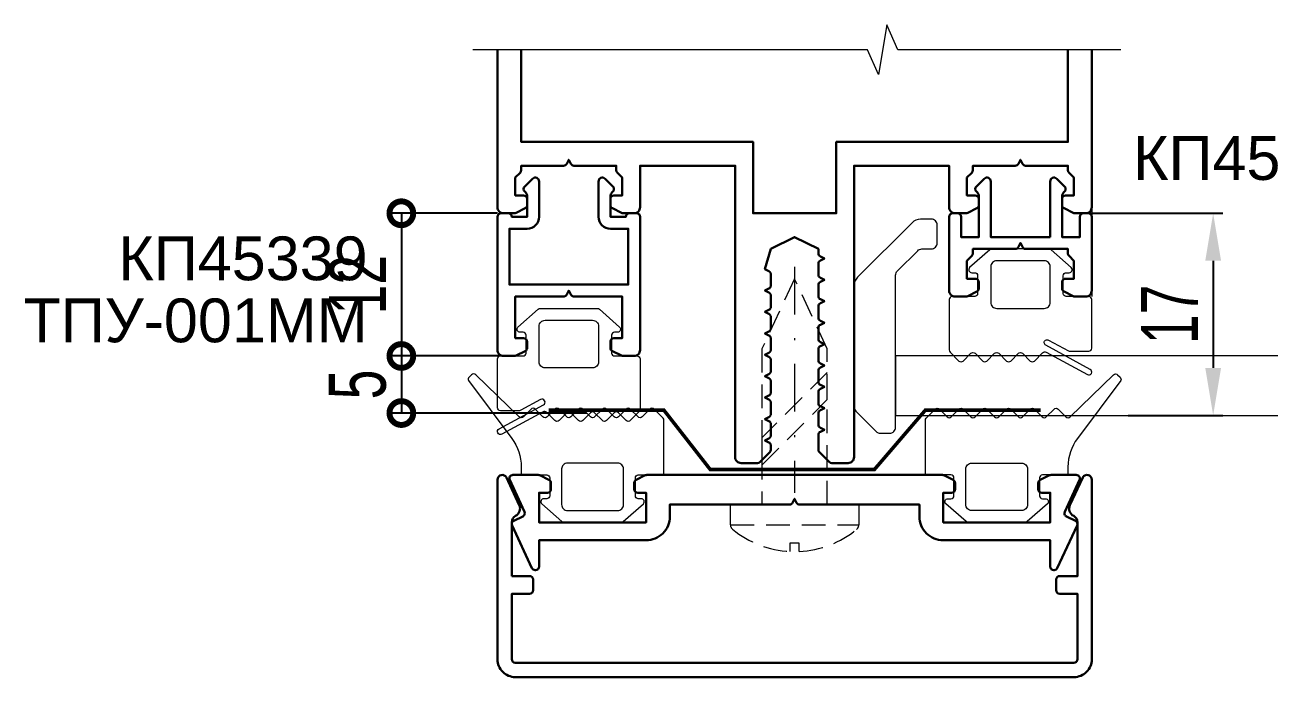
# Model space of a CAD drawing. Extents: x -37 to 8820, y -336 to 478.
# Drawn here: x 5074.1 to 5139.5, y 102.7 to 137 of the extents above; entities that cross this region are included whole.
import ezdxf

# ---------------------------------------------------------------- set-up
doc = ezdxf.new("R2010")
doc.units = 0
doc.header["$LTSCALE"] = 5
doc.linetypes.add('DASHDOT', pattern=[1, 0.5, -0.25, 0, -0.25])
doc.linetypes.add('HIDDEN', pattern=[0.375, 0.25, -0.125])
doc.layers.get('0').update_dxf_attribs({"linetype": 'CONTINUOUS', "lineweight": 30})
doc.layers.get('DEFPOINTS').update_dxf_attribs({"linetype": 'CONTINUOUS'})
for name, color, linetype, lineweight in [('1', 6, 'DASHDOT', 13), ('2', 3, 'HIDDEN', 13), ('Dimentions', 5, 'CONTINUOUS', 15), ('Glass', 5, 'CONTINUOUS', 20), ('Герлен', 7, 'CONTINUOUS', 60), ('Зигзаг', 1, 'CONTINUOUS', 15), ('Подкладки', 1, 'CONTINUOUS', 20), ('Текстовый', 7, 'CONTINUOUS', 9), ('Уплотнители', 1, 'CONTINUOUS', 20)]:
    doc.layers.add(name, color=color, linetype=linetype, lineweight=lineweight)
doc.styles.add('3', font='RUSS.SHX', dxfattribs={"width": 0.7, "height": 3})
doc.styles.add('Каталожный', font='arial.ttf', dxfattribs={"height": 2.5})
doc.dimstyles.new('MX1_6', dxfattribs={"dimtxt": 3, "dimasz": 2.5, "dimexe": 0.5, "dimexo": 0, "dimgap": 0.8, "dimtad": 1, "dimlfac": 1.6, "dimdsep": 46, "dimtxsty": '3', "dimcen": 0, "dimclrd": 256, "dimclre": 256, "dimclrt": 256, "dimaunit": 1, "dimadec": 0, "dimazin": 0, "dimtfac": 1, "dimtmove": 0, "dimatfit": 1, "dimfxl": 1, "dimtvp": 1, "dimtolj": 1, "dimtzin": 0, "dimarcsym": 0})

# ---------------------------------------------------------------- blocks, each defined once
blk = doc.blocks.new('_DotSmall')
at = {"color": 0, "linetype": 'ByBlock', "const_width": 0.5}
blk.add_lwpolyline([(-0.0625, 0, 1), (0.0625, 0, 1)], format="xyb", close=True, dxfattribs=at)
blk = doc.blocks.new('*D912')
at = {"layer": 'DEFPOINTS', "color": 0, "linetype": 'Continuous', "transparency": 16777216}
for p in [(5098.962, 127.074), (5093.907, 119.574), (5099.564, 119.574)]:
    blk.add_point(p, dxfattribs=at)
at = {"layer": 'Dimentions', "linetype": 'Continuous', "lineweight": -2, "transparency": 16777216}
for p, q in [((5098.962, 127.074), (5093.407, 127.074)), ((5093.907, 127.074), (5093.907, 119.574)), ((5099.564, 119.574), (5093.407, 119.574))]:
    blk.add_line(p, q, dxfattribs=at)
at = {"layer": 'Dimentions', "linetype": 'Continuous', "lineweight": -2, "transparency": 16777216, "xscale": 2.5, "yscale": 2.5, "zscale": 2.5}
for p, rotation in [((5093.907, 127.074), 90), ((5093.907, 119.574), 270)]:
    blk.add_blockref('_DotSmall', p, dxfattribs=dict(at, rotation=rotation))
at = {"layer": 'Dimentions', "linetype": 'Continuous', "transparency": 16777216, "insert": (5091.607, 123.324), "char_height": 3, "attachment_point": 5, "rotation": 90, "style": '3'}
blk.add_mtext('\\A1;\\A1;12 ', dxfattribs=at)
blk = doc.blocks.new('*D954')
at = {"layer": 'DEFPOINTS', "color": 0, "transparency": 16777216}
for p in [(5129.899, 127.074), (5132.123, 116.449), (5136.595, 116.449)]:
    blk.add_point(p, dxfattribs=at)
at = {"layer": 'Dimentions', "lineweight": -2, "transparency": 16777216}
for p, q in [((5129.899, 127.074), (5137.095, 127.074)), ((5136.595, 124.574), (5136.595, 118.949)), ((5132.123, 116.449), (5137.095, 116.449))]:
    blk.add_line(p, q, dxfattribs=at)
at = {"layer": 'Dimentions', "transparency": 16777216}
for points in [[(5136.179, 124.574), (5137.012, 124.574), (5136.595, 127.074)], [(5136.179, 118.949), (5137.012, 118.949), (5136.595, 116.449)]]:
    blk.add_solid(points, dxfattribs=at)
at = {"layer": 'Dimentions', "transparency": 16777216, "insert": (5134.295, 121.761), "char_height": 3, "attachment_point": 5, "rotation": 90, "style": '3'}
blk.add_mtext('\\A1;17', dxfattribs=at)
blk = doc.blocks.new('*D955')
at = {"layer": 'DEFPOINTS', "color": 0, "linetype": 'Continuous', "transparency": 16777216}
for p in [(5096.165, 119.574), (5093.907, 116.576), (5103.649, 116.576)]:
    blk.add_point(p, dxfattribs=at)
at = {"layer": 'Dimentions', "linetype": 'Continuous', "lineweight": -2, "transparency": 16777216}
for p, q in [((5096.165, 119.574), (5093.407, 119.574)), ((5093.907, 119.574), (5093.907, 116.576)), ((5103.649, 116.576), (5093.407, 116.576))]:
    blk.add_line(p, q, dxfattribs=at)
at = {"layer": 'Dimentions', "linetype": 'Continuous', "lineweight": -2, "transparency": 16777216, "xscale": 2.5, "yscale": 2.5, "zscale": 2.5}
for p, rotation in [((5093.907, 119.574), 90), ((5093.907, 116.576), 270)]:
    blk.add_blockref('_DotSmall', p, dxfattribs=dict(at, rotation=rotation))
at = {"layer": 'Dimentions', "linetype": 'Continuous', "transparency": 16777216, "insert": (5091.607, 118.075), "char_height": 3, "attachment_point": 5, "rotation": 90, "style": '3'}
blk.add_mtext('\\A1;5', dxfattribs=at)

msp = doc.modelspace()

# ---------------------------------------------------------------- linework, layer by layer
msp.add_lwpolyline([(5098.9615, 135.6544), (5098.9615, 127.3861, 0.4142136), (5099.274, 127.0736), (5099.8548, 127.0736, 0.1164338), (5099.9386, 127.0934), (5100.4204, 127.3343, 0.284079), (5100.524, 127.502), (5100.524, 127.8236, 0.4142136), (5100.3365, 128.0111), (5099.899, 128.0111), (5099.899, 128.9486), (5100.1566, 129.2062, 0.1989124), (5100.2115, 129.3388), (5100.2115, 129.5736), (5102.4394, 129.5736, 0.284079), (5102.6071, 129.6773), (5102.7115, 129.8861), (5102.816, 129.6773, 0.284079), (5102.9837, 129.5736), (5105.2115, 129.5736), (5105.2115, 129.3388, 0.1989124), (5105.2665, 129.2062), (5105.524, 128.9486), (5105.524, 128.0111), (5105.0865, 128.0111, 0.4142136), (5104.899, 127.8236), (5104.899, 127.502, 0.284079), (5105.0027, 127.3343), (5105.4845, 127.0934, 0.1164338), (5105.5683, 127.0736), (5106.149, 127.0736, 0.4142136), (5106.4615, 127.3861), (5106.4615, 129.5736), (5111.4615, 129.5736), (5111.4615, 114.2611, 0.4142136), (5111.774, 113.9486), (5112.6339, 113.9486, 0.1989124), (5112.7665, 114.0036), (5113.2816, 114.5187, 0.1989124), (5113.3365, 114.6513), (5113.3365, 114.864, 0.284079), (5113.2329, 115.0317), (5113.024, 115.1361), (5113.2329, 115.2406, 0.284079), (5113.3365, 115.4083), (5113.3365, 115.989, 0.284079), (5113.2329, 116.1567), (5113.024, 116.2611), (5113.2329, 116.3656, 0.284079), (5113.3365, 116.5333), (5113.3365, 117.114, 0.284079), (5113.2329, 117.2817), (5113.024, 117.3861), (5113.2329, 117.4906, 0.284079), (5113.3365, 117.6583), (5113.3365, 118.239, 0.284079), (5113.2329, 118.4067), (5113.024, 118.5111), (5113.2329, 118.6156, 0.284079), (5113.3365, 118.7833), (5113.3365, 119.364, 0.284079), (5113.2329, 119.5317), (5113.024, 119.6361), (5113.2329, 119.7406, 0.284079), (5113.3365, 119.9083), (5113.3365, 120.489, 0.284079), (5113.2329, 120.6567), (5113.024, 120.7611), (5113.2329, 120.8656, 0.284079), (5113.3365, 121.0333), (5113.3365, 121.614, 0.284079), (5113.2329, 121.7817), (5113.024, 121.8861), (5113.2329, 121.9906, 0.284079), (5113.3365, 122.1583), (5113.3365, 122.739, 0.284079), (5113.2329, 122.9067), (5113.024, 123.0111), (5113.2329, 123.1156, 0.284079), (5113.3365, 123.2833), (5113.3365, 123.864, 0.284079), (5113.2329, 124.0317), (5113.024, 124.1361), (5113.3365, 125.1986), (5114.5865, 125.8236), (5115.8365, 125.1986), (5115.8365, 124.9708, 0.284079), (5115.9402, 124.8031), (5116.149, 124.6986), (5115.9402, 124.5942, 0.284079), (5115.8365, 124.4265), (5115.8365, 123.8458, 0.284079), (5115.9402, 123.6781), (5116.149, 123.5736), (5115.9402, 123.4692, 0.284079), (5115.8365, 123.3015), (5115.8365, 122.7208, 0.284079), (5115.9402, 122.5531), (5116.149, 122.4486), (5115.9402, 122.3442, 0.284079), (5115.8365, 122.1765), (5115.8365, 121.5958, 0.284079), (5115.9402, 121.4281), (5116.149, 121.3236), (5115.9402, 121.2192, 0.284079), (5115.8365, 121.0515), (5115.8365, 120.4708, 0.284079), (5115.9402, 120.3031), (5116.149, 120.1986), (5115.9402, 120.0942, 0.284079), (5115.8365, 119.9265), (5115.8365, 119.3458, 0.284079), (5115.9402, 119.1781), (5116.149, 119.0736), (5115.9402, 118.9692, 0.284079), (5115.8365, 118.8015), (5115.8365, 118.2208, 0.284079), (5115.9402, 118.0531), (5116.149, 117.9486), (5115.9402, 117.8442, 0.284079), (5115.8365, 117.6765), (5115.8365, 117.0958, 0.284079), (5115.9402, 116.9281), (5116.149, 116.8236), (5115.9402, 116.7192, 0.284079), (5115.8365, 116.5515), (5115.8365, 115.9708, 0.284079), (5115.9402, 115.8031), (5116.149, 115.6986), (5115.9402, 115.5942, 0.284079), (5115.8365, 115.4265), (5115.8365, 114.6513, 0.1989124), (5115.8915, 114.5187), (5116.4066, 114.0036, 0.1989124), (5116.5392, 113.9486), (5117.399, 113.9486, 0.4142136), (5117.7115, 114.2611), (5117.7115, 129.5736), (5122.7115, 129.5736), (5122.7115, 127.3861, 0.4142136), (5123.024, 127.0736), (5123.6048, 127.0736, 0.1164338), (5123.6886, 127.0934), (5124.1704, 127.3343, 0.284079), (5124.274, 127.502), (5124.274, 127.8236, 0.4142136), (5124.0865, 128.0111), (5123.649, 128.0111), (5123.649, 128.9486), (5123.9066, 129.2062, 0.1989124), (5123.9615, 129.3388), (5123.9615, 129.5736), (5126.1894, 129.5736, 0.284079), (5126.3571, 129.6773), (5126.4615, 129.8861), (5126.566, 129.6773, 0.284079), (5126.7337, 129.5736), (5128.9615, 129.5736), (5128.9615, 129.3388, 0.1989124), (5129.0165, 129.2062), (5129.274, 128.9486), (5129.274, 128.0111), (5128.8365, 128.0111, 0.4142136), (5128.649, 127.8236), (5128.649, 127.502, 0.284079), (5128.7527, 127.3343), (5129.2345, 127.0934, 0.1164338), (5129.3183, 127.0736), (5129.899, 127.0736, 0.4142136), (5130.2115, 127.3861), (5130.2115, 135.6544)], format="xyb")
msp.add_lwpolyline([(5100.2115, 135.6544), (5100.2115, 130.8236), (5112.399, 130.8236), (5112.399, 127.0736), (5116.774, 127.0736), (5116.774, 130.8236), (5128.9615, 130.8236), (5128.9615, 135.6544)])
for points in [[(5101.149, 128.7439, 0.6681786), (5100.7995, 128.8887), (5100.3915, 128.4806, 0.4142136), (5100.3915, 128.2155), (5100.4325, 128.1744, -0.1989124), (5100.524, 127.9535), (5100.524, 126.8861), (5099.7115, 126.8861, 0.4142136), (5099.524, 127.0736), (5099.149, 127.0736, 0.4142136), (5098.9615, 126.8861), (5098.9615, 119.8861, 0.4142136), (5099.274, 119.5736), (5099.8548, 119.5736, 0.1164338), (5099.9386, 119.5934), (5100.4204, 119.8343, 0.284079), (5100.524, 120.002), (5100.524, 120.3236, 0.4142136), (5100.3365, 120.5111), (5099.899, 120.5111), (5099.899, 122.6986), (5102.4394, 122.6986, 0.284079), (5102.6071, 122.8023), (5102.7115, 123.0111), (5102.816, 122.8023, 0.284079), (5102.9837, 122.6986), (5105.524, 122.6986), (5105.524, 120.5111), (5105.0865, 120.5111, 0.4142136), (5104.899, 120.3236), (5104.899, 120.002, 0.284079), (5105.0027, 119.8343), (5105.4845, 119.5934, 0.1164338), (5105.5683, 119.5736), (5106.149, 119.5736, 0.4142136), (5106.4615, 119.8861), (5106.4615, 126.8861, 0.4142136), (5106.274, 127.0736), (5105.899, 127.0736, 0.4142136), (5105.7115, 126.8861), (5104.899, 126.8861), (5104.899, 127.9535, -0.1989124), (5104.9906, 128.1744), (5105.0316, 128.2155, 0.4142136), (5105.0316, 128.4806), (5104.6236, 128.8887, 0.6681786), (5104.274, 128.7439), (5104.274, 126.8861, 0.4142136), (5104.899, 126.2611), (5105.8365, 126.2611), (5105.8365, 123.3236), (5099.5865, 123.3236), (5099.5865, 126.2611), (5100.524, 126.2611, 0.4142136), (5101.149, 126.8861)], [(5128.024, 125.8236), (5128.024, 128.7439, -0.6681786), (5128.3736, 128.8887), (5128.7816, 128.4806, -0.4142136), (5128.7816, 128.2155), (5128.7406, 128.1744, 0.1989124), (5128.649, 127.9535), (5128.649, 125.8236), (5129.5865, 125.8236), (5129.5865, 126.8861, -0.4142136), (5129.774, 127.0736), (5130.024, 127.0736, -0.4142136), (5130.2115, 126.8861), (5130.2115, 126.8861), (5130.2115, 123.0111, -0.4142136), (5129.899, 122.6986), (5129.3183, 122.6986, -0.1164338), (5129.2345, 122.7184), (5128.7527, 122.9593, -0.284079), (5128.649, 123.127), (5128.649, 123.4486, -0.4142136), (5128.8365, 123.6361), (5129.274, 123.6361), (5129.274, 124.5736), (5129.0165, 124.8312, -0.1989124), (5128.9615, 124.9638), (5128.9615, 125.1986), (5126.7337, 125.1986, -0.284079), (5126.566, 125.3023), (5126.4615, 125.5111), (5126.3571, 125.3023, -0.284079), (5126.1894, 125.1986), (5123.9615, 125.1986), (5123.9615, 124.9638, -0.1989124), (5123.9066, 124.8312), (5123.649, 124.5736), (5123.649, 123.6361), (5124.0865, 123.6361, -0.4142136), (5124.274, 123.4486), (5124.274, 123.127, -0.284079), (5124.1704, 122.9593), (5123.6886, 122.7184, -0.1164338), (5123.6048, 122.6986), (5123.024, 122.6986, -0.4142136), (5122.7115, 123.0111), (5122.7115, 126.8861), (5122.7115, 126.8861, -0.4142136), (5122.899, 127.0736), (5123.149, 127.0736, -0.4142136), (5123.3365, 126.8861), (5123.3365, 125.8236), (5124.274, 125.8236), (5124.274, 127.9535, 0.1989124), (5124.1825, 128.1744), (5124.1415, 128.2155, -0.4142136), (5124.1415, 128.4806), (5124.5495, 128.8887, -0.6681786), (5124.899, 128.7439), (5124.899, 125.8236)], [(5099.7115, 108.0111), (5099.7115, 110.8369, -0.2797393), (5099.9135, 111.1696, 0.4015594), (5100.1081, 111.7426), (5099.4381, 113.1793, 0.8025849), (5098.9615, 113.0736), (5098.9615, 103.6361, 0.4142136), (5099.899, 102.6986), (5129.274, 102.6986, 0.4142136), (5130.2115, 103.6361), (5130.2115, 113.0736, 0.8025849), (5129.735, 113.1793), (5129.065, 111.7426, 0.4015594), (5129.2596, 111.1696, -0.2797393), (5129.4615, 110.8369), (5129.4615, 108.0111), (5128.524, 108.0111, 0.4142136), (5128.3365, 107.8236), (5128.3365, 107.2611, 0.4142136), (5128.524, 107.0736), (5129.4615, 107.0736), (5129.4615, 103.6361, -0.4142136), (5129.274, 103.4486), (5099.899, 103.4486, -0.4142136), (5099.7115, 103.6361), (5099.7115, 107.0736), (5100.649, 107.0736, 0.4142136), (5100.8365, 107.2611), (5100.8365, 107.8236, 0.4142136), (5100.649, 108.0111)], [(5122.3548, 113.3236, -0.1164338), (5122.4386, 113.3038), (5122.9204, 113.063, -0.284079), (5123.024, 112.8953), (5123.024, 112.5736, -0.4142136), (5122.8365, 112.3861), (5122.399, 112.3861), (5122.399, 110.8236), (5128.024, 110.8236), (5128.024, 112.3861), (5127.5865, 112.3861, -0.4142136), (5127.399, 112.5736), (5127.399, 112.8953, -0.284079), (5127.5027, 113.063), (5127.9845, 113.3038, -0.1164338), (5128.0683, 113.3236), (5129.399, 113.3236, -0.5486188), (5129.569, 113.0569), (5128.7908, 111.3881, 0.4142136), (5128.8815, 111.1389), (5129.3533, 110.9189, -0.4142136), (5129.444, 110.6697), (5128.4005, 108.4319, -0.2914734), (5128.2305, 108.3236), (5128.2115, 108.3236, -0.4142136), (5128.024, 108.5111), (5128.024, 109.8861), (5122.399, 109.8861, -0.4142136), (5121.149, 111.1361), (5121.149, 111.7611), (5114.8587, 111.7611, -0.284079), (5114.691, 111.8648), (5114.5865, 112.0736), (5114.4821, 111.8648, -0.284079), (5114.3144, 111.7611), (5108.024, 111.7611), (5108.024, 111.1361, -0.4142136), (5106.774, 109.8861), (5101.149, 109.8861), (5101.149, 108.5111, -0.4142136), (5100.9615, 108.3236), (5100.9426, 108.3236, -0.2914734), (5100.7726, 108.4319), (5099.7291, 110.6697, -0.4142136), (5099.8198, 110.9189), (5100.2916, 111.1389, 0.4142136), (5100.3823, 111.3881), (5099.6041, 113.0569, -0.5486188), (5099.774, 113.3236), (5101.1048, 113.3236, -0.1164338), (5101.1886, 113.3038), (5101.6704, 113.063, -0.284079), (5101.774, 112.8953), (5101.774, 112.5736, -0.4142136), (5101.5865, 112.3861), (5101.149, 112.3861), (5101.149, 110.8236), (5106.774, 110.8236), (5106.774, 112.3861), (5106.3365, 112.3861, -0.4142136), (5106.149, 112.5736), (5106.149, 112.8953, -0.284079), (5106.2527, 113.063), (5106.7345, 113.3038, -0.1164338), (5106.8183, 113.3236)]]:
    msp.add_lwpolyline(points, format="xyb", close=True)
at = {"layer": '1'}
msp.add_line((5114.5865, 124.2611), (5114.5865, 112.3861), dxfattribs=at)
at = {"layer": '2'}
msp.add_line((5111.2115, 110.7051), (5117.9615, 110.7051), dxfattribs=at)
for points in [[(5116.3053, 111.7611), (5116.3053, 119.9503), (5114.5865, 123.6361), (5112.8678, 119.9503), (5112.8678, 111.7611)], [(5112.8678, 113.8416), (5116.3053, 117.2791), (5116.3053, 118.7114), (5112.8678, 115.2739)]]:
    msp.add_lwpolyline(points, close=True, dxfattribs=at)
msp.add_lwpolyline([(5114.3409, 109.2983, -0.1618489), (5111.3252, 110.464, -0.2238875), (5111.2115, 110.7051), (5111.2115, 111.7611), (5117.9615, 111.7611), (5117.9615, 110.7051, -0.2238875), (5117.8479, 110.464, -0.1618489), (5114.8322, 109.2983), (5114.8322, 109.736), (5114.3409, 109.736)], format="xyb", close=True, dxfattribs=at)
at = {"layer": 'Glass'}
msp.add_lwpolyline([(5119.899, 116.4486), (5163.3414, 116.4486), (5163.3414, 119.5736), (5119.899, 119.5736)], close=True, dxfattribs=at)
at = {"layer": 'Герлен', "ltscale": 2, "const_width": 0.1875}
msp.add_lwpolyline([(5101.649, 116.7275), (5107.7115, 116.7275), (5110.1542, 113.6025), (5118.7774, 113.6025), (5121.4615, 116.7275), (5127.524, 116.7275)], dxfattribs=at)
at = {"layer": 'Зигзаг'}
msp.add_lwpolyline([(5131.7438, 135.6544), (5120.0118, 135.6544), (5119.4309, 136.9723), (5118.9953, 134.3596), (5118.4128, 135.6544), (5097.667, 135.6544)], dxfattribs=at)
at = {"layer": 'Подкладки'}
msp.add_lwpolyline([(5121.774, 125.1986, 0.4142136), (5122.0865, 125.5111), (5122.0865, 126.4486, 0.4142136), (5121.774, 126.7611), (5121.2027, 126.7611, 0.1989124), (5120.7607, 126.5781), (5117.8946, 123.712, 0.1989124), (5117.7115, 123.27), (5117.7115, 116.8916, 0.1989124), (5117.8031, 116.6707), (5118.87, 115.6037, 0.1989124), (5119.091, 115.5122), (5119.5865, 115.5122, 0.4142136), (5119.899, 115.8247), (5119.899, 123.8192, -0.1989124), (5119.9906, 124.0402), (5121.0575, 125.1071, -0.1989124), (5121.2785, 125.1986)], format="xyb", close=True, dxfattribs=at)
at = {"layer": 'Уплотнители'}
msp.add_line((5130.2115, 135.6544), (5130.2115, 122.6986), dxfattribs=at)
for points in [[(5122.8678, 122.6986, 0.4142136), (5122.7115, 122.5424), (5122.7115, 119.8884, 0.1989124), (5122.7573, 119.7779), (5123.2261, 119.3091, 0.4142136), (5123.447, 119.3091), (5123.8511, 119.7131, -0.4142136), (5124.072, 119.7131), (5124.4761, 119.3091, 0.4142136), (5124.697, 119.3091), (5125.1011, 119.7131, -0.4142136), (5125.322, 119.7131), (5125.7261, 119.3091, 0.4142136), (5125.947, 119.3091), (5126.3511, 119.7131, -0.4142136), (5126.572, 119.7131), (5126.9761, 119.3091, 0.4142136), (5127.197, 119.3091), (5127.6291, 119.7412, -0.3320761), (5127.8141, 119.768), (5129.9808, 118.5925, 1), (5130.1298, 118.8672), (5127.7933, 120.1348, -1), (5127.9423, 120.4095), (5128.9874, 119.8425, 0.1249127), (5129.0619, 119.8236), (5130.0553, 119.8236, 0.4142136), (5130.2115, 119.9799), (5130.2115, 122.5424, 0.4142136), (5130.0553, 122.6986), (5128.8678, 122.6986, -0.4142136), (5128.7115, 122.8549), (5128.7115, 123.7924, -0.4142136), (5128.8678, 123.9486), (5129.024, 123.9486, 0.6685867), (5129.1344, 124.2155), (5128.0684, 125.1594, 0.1831846), (5127.9648, 125.1986), (5124.9583, 125.1986, 0.1831846), (5124.8547, 125.1594), (5123.7887, 124.2155, 0.6685867), (5123.899, 123.9486), (5124.0553, 123.9486, -0.4142136), (5124.2115, 123.7924), (5124.2115, 122.8549, -0.4142136), (5124.0553, 122.6986)], [(5125.2115, 124.5736, 0.4142136), (5124.899, 124.2611), (5124.899, 122.3861, 0.4142136), (5125.2115, 122.0736), (5127.7115, 122.0736, 0.4142136), (5128.024, 122.3861), (5128.024, 124.2611, 0.4142136), (5127.7115, 124.5736)], [(5106.3053, 119.5736, -0.4142136), (5106.4615, 119.4174), (5106.4615, 116.7634, -0.1989124), (5106.4158, 116.6529), (5105.947, 116.1841, -0.4142136), (5105.7261, 116.1841), (5105.322, 116.5881, 0.4142136), (5105.1011, 116.5881), (5104.697, 116.1841, -0.4142136), (5104.4761, 116.1841), (5104.072, 116.5881, 0.4142136), (5103.8511, 116.5881), (5103.447, 116.1841, -0.4142136), (5103.2261, 116.1841), (5102.822, 116.5881, 0.4142136), (5102.6011, 116.5881), (5102.197, 116.1841, -0.4142136), (5101.9761, 116.1841), (5101.544, 116.6162, 0.3320761), (5101.359, 116.643), (5099.1923, 115.4675, -1), (5099.0433, 115.7422), (5101.3798, 117.0098, 1), (5101.2308, 117.2845), (5100.1857, 116.7175, -0.1249127), (5100.1112, 116.6986), (5099.1178, 116.6986, -0.4142136), (5098.9615, 116.8549), (5098.9615, 119.4174, -0.4142136), (5099.1178, 119.5736), (5100.3053, 119.5736, 0.4142136), (5100.4615, 119.7299), (5100.4615, 120.6674, 0.4142136), (5100.3053, 120.8236), (5100.149, 120.8236, -0.6685867), (5100.0387, 121.0905), (5101.1047, 122.0344, -0.1831846), (5101.2083, 122.0736), (5104.2148, 122.0736, -0.1831846), (5104.3184, 122.0344), (5105.3844, 121.0905, -0.6685867), (5105.274, 120.8236), (5105.1178, 120.8236, 0.4142136), (5104.9615, 120.6674), (5104.9615, 119.7299, 0.4142136), (5105.1178, 119.5736)], [(5103.9615, 121.4486, -0.4142136), (5104.274, 121.1361), (5104.274, 119.2611, -0.4142136), (5103.9615, 118.9486), (5101.4615, 118.9486, -0.4142136), (5101.149, 119.2611), (5101.149, 121.1361, -0.4142136), (5101.4615, 121.4486)], [(5106.3678, 112.0736, -0.4142136), (5106.2115, 112.2299), (5106.2115, 113.1674, -0.4142136), (5106.3678, 113.3236), (5107.7115, 113.3236), (5107.7115, 116.2116, 0.1989124), (5107.6749, 116.3), (5107.197, 116.7779, 0.4142136), (5106.9761, 116.7779), (5106.572, 116.3738, -0.4142136), (5106.3511, 116.3738), (5105.947, 116.7779, 0.4142136), (5105.7261, 116.7779), (5105.322, 116.3738, -0.4142136), (5105.1011, 116.3738), (5104.697, 116.7779, 0.4142136), (5104.4761, 116.7779), (5104.072, 116.3738, -0.4142136), (5103.8511, 116.3738), (5103.447, 116.7779, 0.4142136), (5103.2261, 116.7779), (5102.822, 116.3738, -0.4142136), (5102.6011, 116.3738), (5102.197, 116.7779, 0.4142136), (5101.9761, 116.7779), (5101.572, 116.3738, -0.4142136), (5101.3511, 116.3738), (5100.947, 116.7779, 0.4142136), (5100.7261, 116.7779), (5100.322, 116.3738, -0.4142136), (5100.1011, 116.3738), (5097.822, 118.5881, 0.4142136), (5097.6011, 118.5881), (5097.4697, 118.4568, 0.2925382), (5097.4336, 118.2923), (5099.7144, 115.2391, -0.1617878), (5100.2115, 113.743), (5100.2115, 113.3236), (5101.5553, 113.3236, -0.4142136), (5101.7115, 113.1674), (5101.7115, 112.2299, -0.4142136), (5101.5553, 112.0736), (5101.399, 112.0736, 0.6685867), (5101.2887, 111.8068), (5102.3533, 110.8693, 0.1986192), (5102.4637, 110.8236), (5105.4594, 110.8236, 0.1986192), (5105.5698, 110.8693), (5106.6344, 111.8068, 0.6685867), (5106.524, 112.0736)], [(5122.8053, 112.0736, 0.4142136), (5122.9615, 112.2299), (5122.9615, 113.1674, 0.4142136), (5122.8053, 113.3236), (5121.4615, 113.3236), (5121.4615, 116.2116, -0.1989124), (5121.4982, 116.3), (5121.9761, 116.7779, -0.4142136), (5122.197, 116.7779), (5122.6011, 116.3738, 0.4142136), (5122.822, 116.3738), (5123.2261, 116.7779, -0.4142136), (5123.447, 116.7779), (5123.8511, 116.3738, 0.4142136), (5124.072, 116.3738), (5124.4761, 116.7779, -0.4142136), (5124.697, 116.7779), (5125.1011, 116.3738, 0.4142136), (5125.322, 116.3738), (5125.7261, 116.7779, -0.4142136), (5125.947, 116.7779), (5126.3511, 116.3738, 0.4142136), (5126.572, 116.3738), (5126.9761, 116.7779, -0.4142136), (5127.197, 116.7779), (5127.6011, 116.3738, 0.4142136), (5127.822, 116.3738), (5128.2261, 116.7779, -0.4142136), (5128.447, 116.7779), (5128.8511, 116.3738, 0.4142136), (5129.072, 116.3738), (5131.3511, 118.5881, -0.4142136), (5131.572, 118.5881), (5131.7034, 118.4568, -0.2925382), (5131.7395, 118.2923), (5129.4587, 115.2391, 0.1617878), (5128.9615, 113.743), (5128.9615, 113.3236), (5127.6178, 113.3236, 0.4142136), (5127.4615, 113.1674), (5127.4615, 112.2299, 0.4142136), (5127.6178, 112.0736), (5127.774, 112.0736, -0.6685867), (5127.8844, 111.8068), (5126.8198, 110.8693, -0.1986192), (5126.7094, 110.8236), (5123.7137, 110.8236, -0.1986192), (5123.6033, 110.8693), (5122.5387, 111.8068, -0.6685867), (5122.649, 112.0736)], [(5102.649, 111.4486), (5105.274, 111.4486, 0.4142136), (5105.5865, 111.7611), (5105.5865, 113.6361, 0.4142136), (5105.274, 113.9486), (5102.649, 113.9486, 0.4142136), (5102.3365, 113.6361), (5102.3365, 111.7611, 0.4142136)], [(5126.524, 111.4486), (5123.899, 111.4486, -0.4142136), (5123.5865, 111.7611), (5123.5865, 113.6361, -0.4142136), (5123.899, 113.9486), (5126.524, 113.9486, -0.4142136), (5126.8365, 113.6361), (5126.8365, 111.7611, -0.4142136)]]:
    msp.add_lwpolyline(points, format="xyb", close=True, dxfattribs=at)

# ---------------------------------------------------------------- texts
at = {"layer": 'Текстовый', "linetype": 'Continuous', "char_height": 2.5, "attachment_point": 1, "line_spacing_factor": 0.85, "style": 'Каталожный'}
for s, insert, width in [('\\pxi-2,l2,r-2.0333,se1.0833,ql,t4;{\\H0.92x;КП45396}', (5132.3768, 131.1263), 29.655726), ('\\pxi-2,l2,r-2.0333,se1.0833,qr,t4;{\\H0.92x;КП45339\\PТПУ-001ММ}', (5071.439, 125.854), 15.611844)]:
    msp.add_mtext(s, dxfattribs=dict(at, insert=insert, width=width))

# ---------------------------------------------------------------- dimensions: what is measured, and where the dimension line sits
at = {"layer": 'Dimentions', "linetype": 'Continuous'}
dim = msp.add_linear_dim(base=(5093.907, 119.5736), p1=(5098.9615, 127.0736), p2=(5099.5644, 119.5736), angle=90, text='\\A1;<> ', dimstyle='MX1_6', override={"dimblk1": 'DotSmall', "dimblk2": 'DotSmall', "dimsah": 1}, dxfattribs=at)
dim.commit()
dim.dimension.update_dxf_attribs({"geometry": '*D912', "text_midpoint": (5093.907, 123.3236), "dimtype": 160})
at = {"layer": 'Dimentions'}
dim = msp.add_linear_dim(base=(5136.5953, 116.4486), p1=(5129.899, 127.0736), p2=(5132.1227, 116.4486), angle=90, dimstyle='MX1_6', dxfattribs=at)
dim.commit()
dim.dimension.update_dxf_attribs({"geometry": '*D954', "text_midpoint": (5134.2953, 121.7611)})
at = {"layer": 'Dimentions', "linetype": 'Continuous'}
dim = msp.add_linear_dim(base=(5093.907, 116.5759), p1=(5096.1652, 119.5736), p2=(5103.649, 116.5759), angle=90, text='5', dimstyle='MX1_6', override={"dimblk1": 'DotSmall', "dimblk2": 'DotSmall', "dimsah": 1}, dxfattribs=at)
dim.commit()
dim.dimension.update_dxf_attribs({"geometry": '*D955', "text_midpoint": (5091.607, 118.0747)})

doc.saveas('drawing.dxf')
